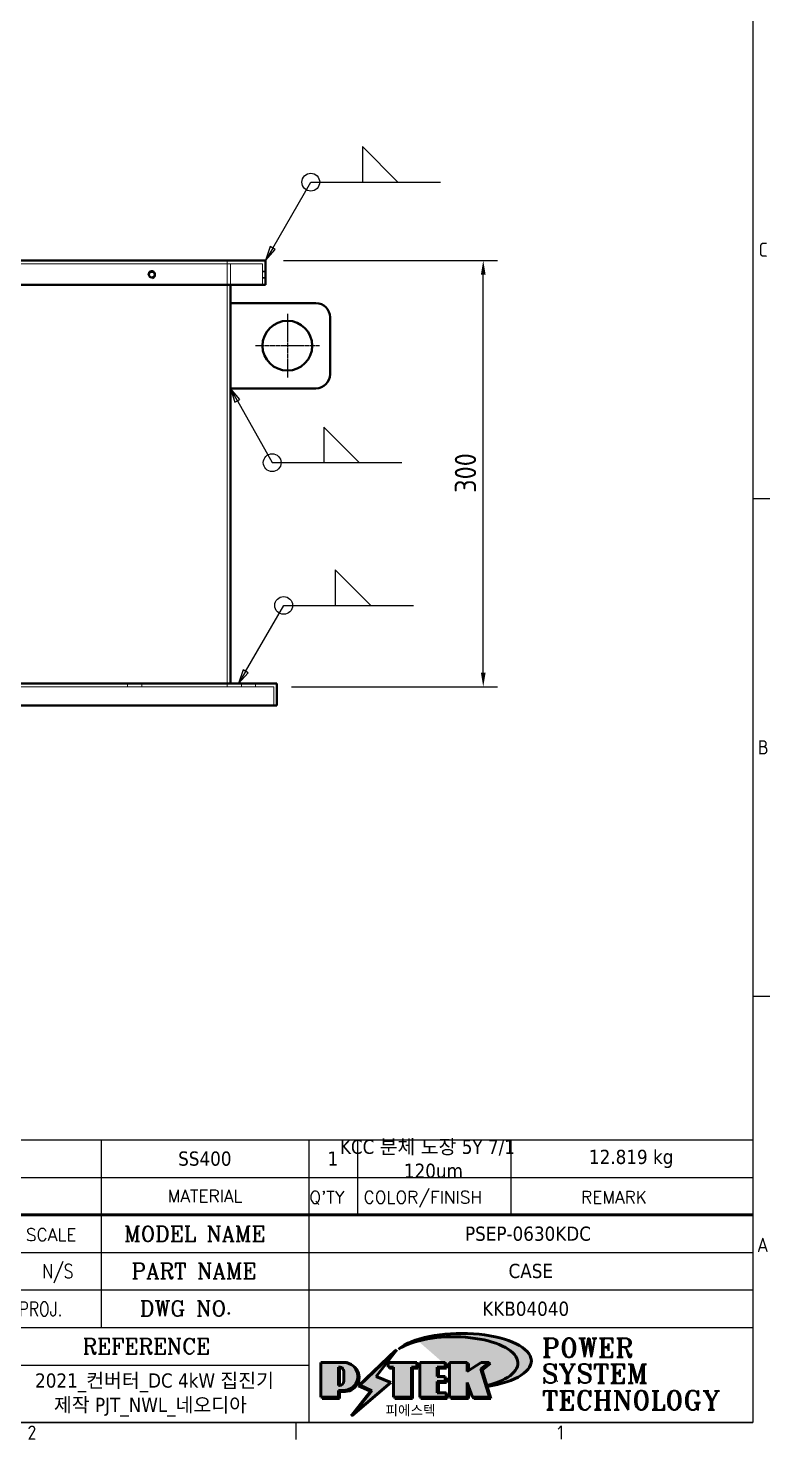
# Model space of a CAD drawing. Header units: millimetres. Extents: x 0 to 2970, y 0 to 2100.
# Drawn here: x 2411 to 2932, y 38 to 1031 of the extents above; entities that cross this region are included whole.
import ezdxf
from ezdxf.enums import TextEntityAlignment as Align

# ---------------------------------------------------------------- set-up
doc = ezdxf.new("R2010")
doc.units = ezdxf.units.MM
doc.header["$LTSCALE"] = 5
doc.linetypes.add('CHAIN', pattern=[0.7087, 0.4724, -0.0591, 0.1181, -0.0591])
doc.linetypes.add('DASHED', pattern=[0.2067, 0.1654, -0.0413])
doc.layers.get('0').update_dxf_attribs({"color": 3, "lineweight": 25, "true_color": 0x00ff00})
for name, color, linetype, lineweight, true_color in [('가려진 것(ISO)', 2, 'DASHED', 18, 0xffff00), ('가시적인 것(ISO)', 3, 'Continuous', 40, 0x00ff00), ('가시적인 좁은 것(ISO)', 3, 'Continuous', 35, 0x00ff00), ('기호(ISO)', 5, 'Continuous', 25, 0x0000ff), ('제목(ISO)', 5, 'Continuous', 50, 0x0000ff), ('중심 표식(ISO)', 1, 'Continuous', 25, 0xff0000), ('치수(ISO)', 2, 'Continuous', 25, 0xffff00)]:
    doc.layers.add(name, color=color, linetype=linetype, lineweight=lineweight, true_color=true_color)
doc.layers.add('경계(ISO)', color=7, linetype='Continuous', lineweight=25)
doc.layers.add('해치(ISO)', color=7, linetype='Continuous', lineweight=18)
doc.styles.add('HAN_370', font='', dxfattribs={"width": 2})
doc.styles.add('RC_284', font='ROMANC.shx')
doc.styles.add('RC_292', font='ROMANC.shx')
doc.styles.add('ROMANT_294', font='romant.shx')
doc.styles.add('문자 텍스트_PSTEK_POSCO', font='isocp.shx')
doc.styles.add('치수 텍스트_PSTEK_POSCO', font='isocp.shx')
doc.styles.add('텍스트 스타일198', font='tahoma.ttf')
doc.styles.add('텍스트 스타일333', font='ROMANC.shx', dxfattribs={"width": 0.800000011920929})
doc.styles.get('HAN_370').set_extended_font_data('GulimChe')
doc.dimstyles.new('치수_PSTEK_POSCO', dxfattribs={"dimscale": 5, "dimtxt": 3, "dimasz": 2, "dimexe": 2, "dimexo": 2.5, "dimgap": 1, "dimtad": 1, "dimrnd": 1e-08, "dimdsep": 46, "dimtxsty": '치수 텍스트_PSTEK_POSCO', "dimcen": 0.09, "dimdle": 10, "dimclrd": 7, "dimclre": 7, "dimclrt": 2, "dimadec": 1, "dimazin": 2, "dimtfac": 1, "dimtmove": 0, "dimatfit": 3, "dimfxl": 1, "dimtolj": 1, "dimlwd": -1, "dimlwe": -1, "dimarcsym": 0})

# ---------------------------------------------------------------- blocks, each defined once
blk = doc.blocks.new('경계 Default Border')
at = {"layer": '경계(ISO)'}
for p, q in [((584.0000152587891, 140), (586.3999938964844, 140)), ((584.0000152587891, 70), (586.3999938964844, 70)), ((519.7499847412109, 10), (519.7499847412109, 7.599999904632568))]:
    blk.add_line(p, q, dxfattribs=at)
at = {"layer": '경계(ISO)', "flags": 128}
blk.add_lwpolyline([(10, 10), (10, 410), (584.0000152587891, 410), (584.0000152587891, 10), (10, 10)], dxfattribs=at)
at = {"layer": '경계(ISO)', "color": 2, "true_color": 0xffff00, "char_height": 2.000000029802322, "attachment_point": 7, "style": '문자 텍스트_PSTEK_POSCO'}
for s, insert in [('C', (584.8296930082771, 173.9809296629392)), ('B', (584.718846771929, 103.9809296629392)), ('A', (584.6096005397006, 33.99523240455892)), ('2', (482.043492964537, 7.580929648038)), ('1', (556.5323774223158, 7.599999970197677))]:
    blk.add_mtext(s, dxfattribs=dict(at, insert=insert))
blk = doc.blocks.new('제목 블록 PSTEK')
at = {"true_color": 0x848484}
for points in [[(317.2195697678507, 17.0593801673321), (322.0326348870767, 21.62682475217465), (322.2781991042243, 21.94392121864296), (317.0471853425802, 16.97985676345368), (318.7512090904202, 16.1899260703855), (316.0018030350395, 12.71868385740789), (316.3356552234328, 13.00206718743325), (318.9235935156908, 16.2694494742633)], [(324.6615819988275, 19.45905590879572), (325.4196460989604, 19.45905590879572), (325.4196460989604, 20.11051724484596), (325.2419748254881, 20.11051724484596), (325.2419748254881, 19.60711530335299), (324.4839107253602, 19.60711530335299), (324.4839107253602, 15.3430047401139), (322.1623394187076, 15.3430047401139), (322.1623394187076, 15.19494534555726), (324.6615819988275, 15.19494534555726)], [(328.2914414389548, 19.45905590879572), (329.4054050004294, 19.45905590879572), (329.4054050004294, 20.11051724484596), (329.2277337269622, 20.11051724484596), (329.2277337269622, 19.60711530335299), (328.1137701654877, 19.60711530335299), (328.1137701654877, 18.25543873810179), (328.2914414389548, 18.25543873810179)], [(332.5088862584528, 20.1105172448466), (332.3312149849806, 20.1105172448466), (332.3312149849806, 18.99741471888368), (332.5088862584528, 19.11081371413894)], [(335.6156307331414, 20.11051724484596), (335.2535118015555, 20.11051724484596), (334.2514536401189, 19.30614745124769), (335.4855464857051, 15.3430047401139), (333.1954852176545, 15.3430047401139), (333.2478643833523, 15.19494534555726), (335.6632177591723, 15.19494534555726), (334.4291249135862, 19.15808805669106)], [(321.9846681452406, 19.60711530335299), (321.4042753185749, 19.60711530335299), (321.4042753185749, 19.45905590879572), (321.9846681452406, 19.45905590879572)], [(328.2914414389548, 17.41554667867274), (329.4054050004294, 17.41554667867274), (329.4054050004294, 18.10737934354514), (329.2277337269622, 18.10737934354514), (329.2277337269622, 17.56360607323003), (328.1137701654877, 17.56360607323003), (328.1137701654877, 15.9944660761648), (328.2914414389548, 15.9944660761648)], [(332.5088862584528, 16.92964231796647), (332.3312149849806, 17.43186301645164), (332.3312149849806, 15.3430047401139), (330.0369607660135, 15.3430047401139), (330.0369607660135, 15.19494534555726), (332.5088862584528, 15.19494534555726)], [(329.5356972676428, 15.8464066816075), (329.3580259941756, 15.8464066816075), (329.3580259941756, 15.3430047401139), (325.8342124037171, 15.3430047401139), (325.8342124037171, 15.19494534555726), (329.5356972676428, 15.19494534555726)]]:
    blk.add_hatch(color=252, dxfattribs=at).paths.add_polyline_path(points)
at = {"true_color": 0x0000ff}
blk.add_hatch(color=5, dxfattribs=at).paths.add_polyline_path([(321.6183518841322, 17.4193704504104), (319.5281351041078, 18.24969419629727), (322.4505835294948, 22.02344462252142), (317.2195697678507, 17.0593801673321), (318.9235935156908, 16.2694494742633), (316.1741874603099, 12.79820726128571)])
at = {"true_color": 0xff0000}
h = blk.add_hatch(color=1, dxfattribs=at)
edge = h.paths.add_edge_path(flags=0)
edge.add_line((314.2242174273352, 19.60711530335299), (314.2242174273352, 17.00126995915134))
edge.add_line((314.2242174273352, 17.00126995915134), (314.3485873187598, 17.00126995915134))
edge.add_arc((314.3485873187598, 17.6527312952023), 0.6514613360509371, 270, 360)
edge.add_line((315.0000486548106, 17.6527312952023), (315.0000486548106, 18.95565396730211))
edge.add_arc((314.3485873187598, 18.95565396730212), 0.6514613360508712, 0, 90)
edge.add_line((314.3485873187598, 19.60711530335299), (314.2242174273352, 19.60711530335299))
edge = h.paths.add_edge_path()
edge.add_arc((314.9847713324306, 18.28938669179658), 1.969189947606664, 269.9999999999959, 450)
edge.add_line((314.9847713324306, 20.25857663940318), (311.7664314776902, 20.25857663940324))
edge.add_line((311.7664314776902, 20.25857663940324), (311.7664314776902, 15.3430047401139))
edge.add_line((311.7664314776902, 15.3430047401139), (314.2242174273352, 15.3430047401139))
edge.add_line((314.2242174273352, 15.3430047401139), (314.2242174273352, 16.32019674418991))
edge.add_line((314.2242174273352, 16.32019674418991), (314.9847713324307, 16.32019674418991))
for points in [[(324.4839107253602, 19.60711530335299), (325.2419748254881, 19.60711530335299), (325.2419748254881, 20.25857663940324), (321.2266040451076, 20.25857663940324), (321.2266040451076, 19.60711530335299), (321.9846681452406, 19.60711530335299), (321.9846681452406, 15.3430047401139), (324.4839107253602, 15.3430047401139)], [(329.2277337269622, 20.25857663940324), (325.65654113025, 20.25857663940324), (325.65654113025, 15.3430047401139), (329.3580259941756, 15.3430047401139), (329.3580259941756, 15.9944660761648), (328.1137701654877, 15.9944660761648), (328.1137701654877, 17.56360607323003), (329.2277337269622, 17.56360607323003), (329.2277337269622, 18.25543873810179), (328.1137701654877, 18.25543873810179), (328.1137701654877, 19.60711530335299), (329.2277337269622, 19.60711530335299)], [(332.3312149849806, 20.25857663940324), (329.8592894925411, 20.25857663940324), (329.8592894925411, 15.3430047401139), (332.3312149849806, 15.3430047401139), (332.3312149849806, 17.4318630164523), (333.0701931098801, 15.3430047401139), (335.4855464857051, 15.3430047401139), (334.2514536401189, 19.30614745124769), (335.4379594596742, 20.25857663940324), (334.3071782107978, 20.25857663940324), (332.3312149849806, 18.99741471888304)]]:
    blk.add_hatch(color=1, dxfattribs=at).paths.add_polyline_path(points)
at = {"true_color": 0x848484}
h = blk.add_hatch(color=252, dxfattribs=at)
edge = h.paths.add_edge_path()
edge.add_arc((314.9847713324309, 18.28938669179657), 1.969189947606666, 270, 406.8278729790604)
edge.add_arc((315.1624426058984, 18.1413272972396), 1.969189947606962, -90, 53.560984836317004, ccw=False)
edge.add_line((315.1624426058984, 16.17213734963263), (314.4018887008024, 16.17213734963263))
edge.add_line((314.4018887008024, 16.17213734963263), (314.4018887008024, 15.19494534555726))
edge.add_line((314.4018887008024, 15.19494534555726), (311.9441027511573, 15.19494534555726))
edge.add_line((311.9441027511573, 15.19494534555726), (311.9441027511573, 15.3430047401139))
edge.add_line((311.9441027511573, 15.3430047401139), (314.2242174273352, 15.3430047401139))
edge.add_line((314.2242174273352, 15.3430047401139), (314.2242174273352, 16.32019674418991))
edge.add_line((314.2242174273352, 16.32019674418991), (314.9847713324309, 16.32019674418991))
h = blk.add_hatch(color=252, dxfattribs=at)
edge = h.paths.add_edge_path()
edge.add_line((314.4018887008024, 19.45905590879572), (314.5262585922315, 19.45905590879572))
edge.add_arc((314.5262585922314, 18.80759457274939), 0.6514613360463194, 60.4189348879147, 90.00000000000318, ccw=False)
edge.add_arc((314.3485873187602, 18.95565396730057), 0.6514613360524251, 39.96992292766206, 90.00000000009999)
edge.add_line((314.3485873187591, 19.60711530335307), (314.2242174273352, 19.60711530335298))
edge.add_line((314.2242174273352, 19.60711530335299), (314.2242174273352, 17.00126995915134))
edge.add_line((314.2242174273352, 17.00126995915134), (314.3485873187591, 17.00126995915134))
edge.add_arc((314.3485873187568, 17.652731295233), 0.6514613360816299, 270.0000000002, 274.6930825552478)
edge.add_line((314.4018887008024, 17.0034541317032), (314.4018887008024, 19.45905590879572))
at = {"layer": '해치(ISO)', "true_color": 0x27d1fc}
h = blk.add_hatch(color=140, dxfattribs=at)
edge = h.paths.add_edge_path()
edge.add_ellipse((330.3660919371412, 20.15576403068321), major_axis=(9.100907360794343, 0), ratio=0.4069904968023172, start_angle=301.3098473703837, end_angle=507.7436900681698)
edge.add_ellipse((331.5340919371412, 20.4634168429492), major_axis=(-9.82350664112931, 0), ratio=0.3942600559756514, start_angle=111.51207141178469, end_angle=334.47025347086895, ccw=False)
edge.add_line((335.1363447531188, 16.8601935978785), (335.0955236905705, 16.99119398620872))
at = {"color": 180, "true_color": 0x3f00ff}
for p, q in [((182.4757929790549, 51.56524660363496), (372.4757929537551, 51.56524660363496)), ((280.8758854511282, 51.56524660363496), (280.8758854511282, 41.00524660363494)), ((310.0881549537552, 51.56524660363496), (310.0881549537553, 41.00524660363494)), ((316.9044520275131, 51.56524660363496), (316.9044520275127, 41.00524660363494)), ((338.4566026226726, 51.56524660363496), (338.4566026226727, 41.00524660363494)), ((372.4757929537551, 51.56524660363496), (372.4757929537551, 11.79100474011389)), ((182.475792979055, 46.2852466036349), (372.4757929537551, 46.28524660363492)), ((280.8758854511282, 41.00524660363494), (280.8758854511282, 25.16524660363502)), ((310.088154953755, 41.00524660363494), (310.088154953755, 11.79100474011392)), ((206.451475290024, 35.72524660363497), (372.4757929537551, 35.72524660363497)), ((255.917593136736, 30.44524660363498), (372.4757929537552, 30.44524660363501)), ((255.9175931367359, 25.16524660363502), (372.4757929537552, 25.165246603635)), ((255.9175931367359, 19.88524660363481), (310.0881549537553, 19.88524660363481)), ((182.475792979055, 11.79100474011392), (372.4757929537551, 11.79100474011389))]:
    blk.add_line(p, q, dxfattribs=at)
at = {"color": 7, "lineweight": 50}
blk.add_line((206.451475290024, 41.00524660363494), (372.4757929537551, 41.00524660363496), dxfattribs=at)
at = {"color": 7}
for p, q in [((322.2781991042243, 21.94392121864296), (317.0471853425802, 16.97985676345368)), ((322.4505835294948, 22.02344462252142), (317.2195697678507, 17.0593801673321)), ((319.5281351041078, 18.24969419629727), (322.4505835294948, 22.02344462252142)), ((322.0326348870767, 21.62682475217465), (322.2781991042243, 21.94392121864296)), ((311.7664314776902, 20.25900474011391), (311.7664314776902, 15.34300474011391)), ((314.9847713324309, 20.25857663940324), (311.7664314776902, 20.25857663940324)), ((314.9847713324309, 20.25857663940324), (311.7664314776902, 20.25857663940324)), ((311.7664314776902, 20.25857663940324), (311.7664314776902, 15.3430047401139)), ((317.2195697678507, 17.0593801673321), (322.0326348870767, 21.62682475217465)), ((325.2419748254881, 20.25857663940324), (321.2266040451076, 20.25857663940324)), ((321.2266040451076, 20.25857663940324), (321.2266040451076, 19.60711530335299)), ((325.2419748254881, 20.25857663940324), (321.2266040451076, 20.25857663940324)), ((321.2266040451076, 20.25857663940324), (321.2266040451076, 19.60711530335299)), ((325.2419748254881, 19.60711530335299), (325.2419748254881, 20.25857663940324)), ((325.2419748254881, 19.60711530335299), (325.2419748254881, 20.25857663940324)), ((325.4196460989604, 20.11051724484596), (325.2419748254881, 20.11051724484596)), ((325.2419748254881, 20.11051724484596), (325.2419748254881, 19.60711530335299)), ((325.4196460989604, 19.45905590879572), (325.4196460989604, 20.11051724484596)), ((329.2277337269622, 20.25857663940324), (325.65654113025, 20.25857663940324)), ((325.65654113025, 20.25857663940324), (325.65654113025, 15.3430047401139)), ((325.65654113025, 20.25857663940324), (325.65654113025, 15.3430047401139)), ((329.2277337269622, 20.25857663940324), (325.65654113025, 20.25857663940324)), ((329.2277337269622, 19.60711530335299), (329.2277337269622, 20.25857663940324)), ((329.2277337269622, 19.60711530335299), (329.2277337269622, 20.25857663940324)), ((329.4054050004294, 20.11051724484596), (329.2277337269622, 20.11051724484596)), ((329.2277337269622, 20.11051724484596), (329.2277337269622, 19.60711530335299)), ((329.4054050004294, 19.45905590879572), (329.4054050004294, 20.11051724484596)), ((332.3312149849806, 20.25857663940324), (329.8592894925411, 20.25857663940324)), ((329.8592894925411, 20.25857663940324), (329.8592894925411, 15.3430047401139)), ((329.8592894925411, 20.25857663940324), (329.8592894925411, 15.3430047401139)), ((332.3312149849806, 20.25857663940324), (329.8592894925411, 20.25857663940324)), ((334.3071782107978, 20.25857663940324), (332.3312149849806, 18.99741471888304)), ((332.3312149849806, 18.99741471888304), (332.3312149849806, 20.25857663940324)), ((334.3071782107978, 20.25857663940324), (332.3312149849806, 18.99741471888304)), ((332.3312149849806, 18.99741471888304), (332.3312149849806, 20.25857663940324)), ((332.5088862584528, 20.1105172448466), (332.3312149849806, 20.1105172448466)), ((332.3312149849806, 20.1105172448466), (332.3312149849806, 18.99741471888368)), ((332.5088862584528, 19.11081371413894), (332.5088862584528, 20.1105172448466)), ((334.2514536401189, 19.30614745124769), (335.4379594596742, 20.25857663940324)), ((334.2514536401189, 19.30614745124769), (335.4379594596742, 20.25857663940324)), ((335.2535118015555, 20.11051724484596), (334.2514536401189, 19.30614745124769)), ((335.4379594596742, 20.25857663940324), (334.3071782107978, 20.25857663940324)), ((335.4379594596742, 20.25857663940324), (334.3071782107978, 20.25857663940324)), ((334.4291249135862, 19.15808805669104), (335.6156307331414, 20.11051724484596)), ((335.6156307331414, 20.11051724484596), (335.2535118015555, 20.11051724484596)), ((314.2242174273352, 17.00126995915134), (314.2242174273352, 19.60711530335299)), ((314.2242174273352, 19.60711530335299), (314.3485873187591, 19.60711530335299)), ((314.3485873187591, 19.60711530335299), (314.2242174273352, 19.60711530335299)), ((314.2242174273352, 19.60711530335299), (314.2242174273352, 17.00126995915134)), ((314.2242174273352, 17.00126995915134), (314.2242174273352, 19.60711530335299)), ((314.2242174273352, 19.60711530335299), (314.3485873187591, 19.60711530335299)), ((314.4018887008024, 19.45905590879572), (314.5262585922314, 19.45905590879572)), ((314.4018887008024, 17.0034541317032), (314.4018887008024, 19.45905590879572)), ((315.0000486548106, 18.95565396730275), (315.0000486548106, 17.65273129520161)), ((315.0000486548106, 18.95565396730275), (315.0000486548106, 17.65273129520161)), ((321.6183518841322, 17.4193704504104), (319.5281351041078, 18.24969419629727)), ((321.2266040451076, 19.60711530335299), (321.9846681452406, 19.60711530335299)), ((321.2266040451076, 19.60711530335299), (321.9846681452406, 19.60711530335299)), ((321.4042753185749, 19.60711530335299), (321.4042753185749, 19.45905590879572)), ((321.9846681452406, 19.60711530335299), (321.4042753185749, 19.60711530335299)), ((321.4042753185749, 19.45905590879572), (321.9846681452406, 19.45905590879572)), ((321.9846681452406, 19.60711530335299), (321.9846681452406, 15.3430047401139)), ((321.9846681452406, 19.45905590879572), (321.9846681452406, 19.60711530335299)), ((321.9846681452406, 19.60711530335299), (321.9846681452406, 15.3430047401139)), ((324.4839107253602, 19.60711530335299), (325.2419748254881, 19.60711530335299)), ((324.4839107253602, 15.3430047401139), (324.4839107253602, 19.60711530335299)), ((325.2419748254881, 19.60711530335299), (324.4839107253602, 19.60711530335299)), ((324.4839107253602, 19.60711530335299), (324.4839107253602, 15.3430047401139)), ((324.4839107253602, 19.60711530335299), (325.2419748254881, 19.60711530335299)), ((324.4839107253602, 15.3430047401139), (324.4839107253602, 19.60711530335299)), ((324.6615819988275, 19.45905590879572), (325.4196460989604, 19.45905590879572)), ((324.6615819988275, 15.19494534555726), (324.6615819988275, 19.45905590879572)), ((328.1137701654877, 18.25543873810179), (328.1137701654877, 19.60711530335299)), ((328.1137701654877, 19.60711530335299), (329.2277337269622, 19.60711530335299)), ((329.2277337269622, 19.60711530335299), (328.1137701654877, 19.60711530335299)), ((328.1137701654877, 19.60711530335299), (328.1137701654877, 18.25543873810179)), ((328.1137701654877, 18.25543873810179), (328.1137701654877, 19.60711530335299)), ((328.1137701654877, 19.60711530335299), (329.2277337269622, 19.60711530335299)), ((329.2277337269622, 18.25543873810179), (328.1137701654877, 18.25543873810179)), ((328.1137701654877, 18.25543873810179), (328.2914414389548, 18.25543873810179)), ((329.2277337269622, 18.25543873810179), (328.1137701654877, 18.25543873810179)), ((328.2914414389548, 18.25543873810179), (328.2914414389548, 19.45905590879572)), ((328.2914414389548, 19.45905590879572), (329.4054050004294, 19.45905590879572)), ((329.2277337269622, 17.56360607323003), (329.2277337269622, 18.25543873810179)), ((329.2277337269622, 17.56360607323003), (329.2277337269622, 18.25543873810179)), ((329.4054050004294, 18.10737934354514), (329.2277337269622, 18.10737934354514)), ((329.2277337269622, 18.10737934354514), (329.2277337269622, 17.56360607323003)), ((329.4054050004294, 17.41554667867274), (329.4054050004294, 18.10737934354514)), ((332.3312149849806, 18.99741471888368), (332.5088862584528, 19.11081371413894)), ((335.4855464857051, 15.3430047401139), (334.2514536401189, 19.30614745124769)), ((334.2514536401189, 19.30614745124769), (335.4855464857051, 15.3430047401139)), ((335.4855464857051, 15.3430047401139), (334.2514536401189, 19.30614745124769)), ((335.6632177591723, 15.19494534555726), (334.4291249135862, 19.15808805669104)), ((314.3485873187591, 17.00126995915134), (314.2242174273352, 17.00126995915134)), ((314.2242174273352, 17.00126995915134), (314.3485873187591, 17.00126995915134)), ((314.3485873187591, 17.00126995915134), (314.2242174273352, 17.00126995915134)), ((314.2242174273352, 16.32019674418991), (314.9847713324309, 16.32019674418991)), ((314.2242174273352, 15.3430047401139), (314.2242174273352, 16.32019674418991)), ((314.9847713324309, 16.32019674418991), (314.2242174273352, 16.32019674418991)), ((314.2242174273352, 16.32019674418991), (314.2242174273352, 15.3430047401139)), ((314.2242174273352, 16.32019674418991), (314.9847713324309, 16.32019674418991)), ((314.2242174273352, 15.3430047401139), (314.2242174273352, 16.32019674418991)), ((314.4018887008024, 16.17213734963263), (315.162442605898, 16.17213734963263)), ((314.4018887008024, 15.19494534555726), (314.4018887008024, 16.17213734963263)), ((318.7512090904202, 16.1899260703855), (316.0018030350395, 12.71868385740789)), ((316.1741874603099, 12.79820726128571), (321.6183518841322, 17.4193704504104)), ((318.9235935156908, 16.2694494742633), (316.1741874603099, 12.79820726128571)), ((316.3356552234328, 13.00206718743325), (318.9235935156908, 16.2694494742633)), ((317.0471853425802, 16.97985676345368), (318.7512090904202, 16.1899260703855)), ((318.9235935156908, 16.2694494742633), (317.2195697678507, 17.0593801673321)), ((317.2195697678507, 17.0593801673321), (318.9235935156908, 16.2694494742633)), ((328.1137701654877, 17.56360607323003), (329.2277337269622, 17.56360607323003)), ((328.1137701654877, 15.9944660761648), (328.1137701654877, 17.56360607323003)), ((329.2277337269622, 17.56360607323003), (328.1137701654877, 17.56360607323003)), ((328.1137701654877, 17.56360607323003), (328.1137701654877, 15.9944660761648)), ((328.1137701654877, 17.56360607323003), (329.2277337269622, 17.56360607323003)), ((328.1137701654877, 15.9944660761648), (328.1137701654877, 17.56360607323003)), ((329.3580259941756, 15.9944660761648), (328.1137701654877, 15.9944660761648)), ((328.1137701654877, 15.9944660761648), (328.2914414389548, 15.9944660761648)), ((329.3580259941756, 15.9944660761648), (328.1137701654877, 15.9944660761648)), ((328.2914414389548, 15.9944660761648), (328.2914414389548, 17.41554667867274)), ((328.2914414389548, 17.41554667867274), (329.4054050004294, 17.41554667867274)), ((329.3580259941756, 15.3430047401139), (329.3580259941756, 15.9944660761648)), ((329.3580259941756, 15.3430047401139), (329.3580259941756, 15.9944660761648)), ((332.3312149849806, 17.4318630164523), (333.0701931098801, 15.3430047401139)), ((332.3312149849806, 15.3430047401139), (332.3312149849806, 17.4318630164523)), ((332.5088862584528, 16.92964231796647), (332.3312149849806, 17.43186301645164)), ((332.3312149849806, 17.43186301645164), (332.3312149849806, 15.3430047401139)), ((332.3312149849806, 17.4318630164523), (333.0701931098801, 15.3430047401139)), ((332.3312149849806, 15.3430047401139), (332.3312149849806, 17.4318630164523)), ((332.5088862584528, 15.19494534555726), (332.5088862584528, 16.92964231796647)), ((345.0447381189468, 17.50375595811051), (344.9867755289346, 17.689895936919)), ((311.7664314776902, 15.3430047401139), (314.2242174273352, 15.3430047401139)), ((311.7664314776902, 15.3430047401139), (314.2242174273352, 15.3430047401139)), ((314.2242174273352, 15.3430047401139), (311.9441027511573, 15.3430047401139)), ((311.9441027511573, 15.3430047401139), (311.9441027511573, 15.19494534555726)), ((311.9441027511573, 15.19494534555726), (314.4018887008024, 15.19494534555726)), ((321.9846681452406, 15.3430047401139), (324.4839107253602, 15.3430047401139)), ((321.9846681452406, 15.3430047401139), (324.4839107253602, 15.3430047401139)), ((324.4839107253602, 15.3430047401139), (322.1623394187076, 15.3430047401139)), ((322.1623394187076, 15.3430047401139), (322.1623394187076, 15.19494534555726)), ((322.1623394187076, 15.19494534555726), (324.6615819988275, 15.19494534555726)), ((325.65654113025, 15.3430047401139), (329.3580259941756, 15.3430047401139)), ((325.65654113025, 15.3430047401139), (329.3580259941756, 15.3430047401139)), ((329.3580259941756, 15.3430047401139), (325.8342124037171, 15.3430047401139)), ((325.8342124037171, 15.3430047401139), (325.8342124037171, 15.19494534555726)), ((325.8342124037171, 15.19494534555726), (329.5356972676428, 15.19494534555726)), ((329.5356972676428, 15.8464066816075), (329.3580259941756, 15.8464066816075)), ((329.3580259941756, 15.8464066816075), (329.3580259941756, 15.3430047401139)), ((329.5356972676428, 15.19494534555726), (329.5356972676428, 15.8464066816075)), ((329.8592894925411, 15.3430047401139), (332.3312149849806, 15.3430047401139)), ((329.8592894925411, 15.3430047401139), (332.3312149849806, 15.3430047401139)), ((332.3312149849806, 15.3430047401139), (330.0369607660135, 15.3430047401139)), ((330.0369607660135, 15.3430047401139), (330.0369607660135, 15.19494534555726)), ((330.0369607660135, 15.19494534555726), (332.5088862584528, 15.19494534555726)), ((333.0701931098801, 15.3430047401139), (335.4855464857051, 15.3430047401139)), ((333.0701931098801, 15.3430047401139), (335.4855464857051, 15.3430047401139)), ((335.4855464857051, 15.3430047401139), (333.1954852176545, 15.3430047401139)), ((333.1954852176545, 15.3430047401139), (333.2478643833523, 15.19494534555726)), ((333.2478643833523, 15.19494534555726), (335.6632177591723, 15.19494534555726)), ((316.0018030350395, 12.71868385740789), (316.3356552234328, 13.00206718743325))]:
    blk.add_line(p, q, dxfattribs=at)
at = {"color": 5, "true_color": 0x0000ff}
for p, q in [((322.4505835294948, 22.02344462252142), (317.2195697678507, 17.0593801673321)), ((319.5281351041078, 18.24969419629727), (322.4505835294948, 22.02344462252142)), ((321.6183518841322, 17.4193704504104), (319.5281351041078, 18.24969419629727)), ((316.1741874603099, 12.79820726128571), (321.6183518841322, 17.4193704504104)), ((318.9235935156908, 16.2694494742633), (316.1741874603099, 12.79820726128571)), ((317.2195697678507, 17.0593801673321), (318.9235935156908, 16.2694494742633))]:
    blk.add_line(p, q, dxfattribs=at)
at = {"color": 1, "true_color": 0xff0000}
for p, q in [((314.9847713324309, 20.25857663940324), (311.7664314776902, 20.25857663940324)), ((311.7664314776902, 20.25857663940324), (311.7664314776902, 15.3430047401139)), ((325.2419748254881, 20.25857663940324), (321.2266040451076, 20.25857663940324)), ((321.2266040451076, 20.25857663940324), (321.2266040451076, 19.60711530335299)), ((325.2419748254881, 19.60711530335299), (325.2419748254881, 20.25857663940324)), ((329.2277337269622, 20.25857663940324), (325.65654113025, 20.25857663940324)), ((325.65654113025, 20.25857663940324), (325.65654113025, 15.3430047401139)), ((329.2277337269622, 19.60711530335299), (329.2277337269622, 20.25857663940324)), ((332.3312149849806, 20.25857663940324), (329.8592894925411, 20.25857663940324)), ((329.8592894925411, 20.25857663940324), (329.8592894925411, 15.3430047401139)), ((334.3071782107978, 20.25857663940324), (332.3312149849806, 18.99741471888304)), ((332.3312149849806, 18.99741471888304), (332.3312149849806, 20.25857663940324)), ((334.2514536401189, 19.30614745124769), (335.4379594596742, 20.25857663940324)), ((335.4379594596742, 20.25857663940324), (334.3071782107978, 20.25857663940324)), ((314.2242174273352, 17.00126995915134), (314.2242174273352, 19.60711530335299)), ((314.2242174273352, 19.60711530335299), (314.3485873187591, 19.60711530335299)), ((315.0000486548106, 18.95565396730275), (315.0000486548106, 17.65273129520161)), ((321.2266040451076, 19.60711530335299), (321.9846681452406, 19.60711530335299)), ((321.9846681452406, 19.60711530335299), (321.9846681452406, 15.3430047401139)), ((324.4839107253602, 19.60711530335299), (325.2419748254881, 19.60711530335299)), ((324.4839107253602, 15.3430047401139), (324.4839107253602, 19.60711530335299)), ((328.1137701654877, 18.25543873810179), (328.1137701654877, 19.60711530335299)), ((328.1137701654877, 19.60711530335299), (329.2277337269622, 19.60711530335299)), ((329.2277337269622, 18.25543873810179), (328.1137701654877, 18.25543873810179)), ((329.2277337269622, 17.56360607323003), (329.2277337269622, 18.25543873810179)), ((335.4855464857051, 15.3430047401139), (334.2514536401189, 19.30614745124769)), ((314.3485873187591, 17.00126995915134), (314.2242174273352, 17.00126995915134)), ((314.2242174273352, 16.32019674418991), (314.9847713324309, 16.32019674418991)), ((314.2242174273352, 15.3430047401139), (314.2242174273352, 16.32019674418991)), ((328.1137701654877, 17.56360607323003), (329.2277337269622, 17.56360607323003)), ((328.1137701654877, 15.9944660761648), (328.1137701654877, 17.56360607323003)), ((329.3580259941756, 15.9944660761648), (328.1137701654877, 15.9944660761648)), ((329.3580259941756, 15.3430047401139), (329.3580259941756, 15.9944660761648)), ((332.3312149849806, 17.4318630164523), (333.0701931098801, 15.3430047401139)), ((332.3312149849806, 15.3430047401139), (332.3312149849806, 17.4318630164523)), ((311.7664314776902, 15.3430047401139), (314.2242174273352, 15.3430047401139)), ((321.9846681452406, 15.3430047401139), (324.4839107253602, 15.3430047401139)), ((325.65654113025, 15.3430047401139), (329.3580259941756, 15.3430047401139)), ((329.8592894925411, 15.3430047401139), (332.3312149849806, 15.3430047401139)), ((333.0701931098801, 15.3430047401139), (335.4855464857051, 15.3430047401139))]:
    blk.add_line(p, q, dxfattribs=at)
at = {"color": 7}
for centre, radius, start, end in [((314.9847713324309, 18.28938669179658), 1.969189947606665, 270, 90), ((314.9847713324309, 18.28938669179658), 1.969189947606665, 270, 90), ((314.3485873187598, 18.95565396730211), 0.6514613360508712, 0, 90), ((314.3485873187602, 18.95565396730057), 0.6514613360524251, 39.96992292766117, 90), ((314.3485873187598, 18.95565396730212), 0.6514613360508712, 0, 90), ((314.5262585922314, 18.80759457274939), 0.6514613360463193, 60.41893488791137, 90), ((314.9847713324307, 18.2893866917965), 1.969189947606594, 270, 46.82787297909833), ((315.1624426058984, 18.1413272972396), 1.969189947606961, 270, 53.56098483636067), ((314.3485873187597, 17.65273129520228), 0.6514613360509381, 270, 0), ((314.3485873187598, 17.6527312952023), 0.6514613360509381, 270, 0), ((314.3485873187568, 17.652731295233), 0.6514613360816299, 270, 274.6930825552478)]:
    blk.add_arc(centre, radius, start, end, dxfattribs=at)
at = {"color": 1, "true_color": 0xff0000}
for centre, radius, start, end in [((314.9847713324309, 18.28938669179657), 1.969189947606665, 270, 90), ((314.3485873187598, 18.95565396730211), 0.6514613360508712, 0, 90), ((314.3485873187598, 17.6527312952023), 0.6514613360509381, 270, 0)]:
    blk.add_arc(centre, radius, start, end, dxfattribs=at)
at = {"layer": '제목(ISO)'}
for p, q in [((322.2781991042243, 21.94392121864296), (317.0471853425802, 16.97985676345368)), ((322.4505835294948, 22.02344462252142), (317.2195697678507, 17.0593801673321)), ((319.5281351041078, 18.24969419629727), (322.4505835294948, 22.02344462252142)), ((322.0326348870767, 21.62682475217465), (322.2781991042243, 21.94392121864296)), ((314.9847713324306, 20.25857663940324), (311.7664314776902, 20.25857663940324)), ((311.7664314776902, 20.25857663940324), (311.7664314776902, 15.3430047401139)), ((317.2195697678507, 17.0593801673321), (322.0326348870767, 21.62682475217465)), ((325.2419748254881, 20.25857663940324), (321.2266040451076, 20.25857663940324)), ((321.2266040451076, 20.25857663940324), (321.2266040451076, 19.60711530335299)), ((325.2419748254881, 19.60711530335299), (325.2419748254881, 20.25857663940324)), ((325.4196460989604, 20.11051724484596), (325.2419748254881, 20.11051724484596)), ((325.2419748254881, 20.11051724484596), (325.2419748254881, 19.60711530335299)), ((325.4196460989604, 19.45905590879572), (325.4196460989604, 20.11051724484596)), ((329.2277337269622, 20.25857663940324), (325.65654113025, 20.25857663940324)), ((325.65654113025, 20.25857663940324), (325.65654113025, 15.3430047401139)), ((329.2277337269622, 19.60711530335299), (329.2277337269622, 20.25857663940324)), ((329.4054050004294, 20.11051724484596), (329.2277337269622, 20.11051724484596)), ((329.2277337269622, 20.11051724484596), (329.2277337269622, 19.60711530335299)), ((329.4054050004294, 19.45905590879572), (329.4054050004294, 20.11051724484596)), ((332.3312149849806, 20.25857663940324), (329.8592894925411, 20.25857663940324)), ((329.8592894925411, 20.25857663940324), (329.8592894925411, 15.3430047401139)), ((334.3071782107978, 20.25857663940324), (332.3312149849806, 18.99741471888304)), ((332.3312149849806, 18.99741471888304), (332.3312149849806, 20.25857663940324)), ((332.5088862584528, 20.1105172448466), (332.3312149849806, 20.1105172448466)), ((332.3312149849806, 20.1105172448466), (332.3312149849806, 18.99741471888368)), ((332.5088862584528, 19.11081371413894), (332.5088862584528, 20.1105172448466)), ((334.2514536401189, 19.30614745124769), (335.4379594596742, 20.25857663940324)), ((335.2535118015555, 20.11051724484596), (334.2514536401189, 19.30614745124769)), ((335.4379594596742, 20.25857663940324), (334.3071782107978, 20.25857663940324)), ((334.4291249135862, 19.15808805669106), (335.6156307331414, 20.11051724484596)), ((335.6156307331414, 20.11051724484596), (335.2535118015555, 20.11051724484596)), ((314.2242174273352, 17.00126995915134), (314.2242174273352, 19.60711530335299)), ((314.2242174273352, 19.60711530335299), (314.3485873187598, 19.60711530335299)), ((314.3485873187591, 19.60711530335299), (314.2242174273352, 19.60711530335299)), ((314.2242174273352, 19.60711530335299), (314.2242174273352, 17.00126995915134)), ((314.4018887008024, 19.45905590879572), (314.5262585922314, 19.45905590879572)), ((314.4018887008024, 17.0034541317032), (314.4018887008024, 19.45905590879572)), ((315.0000486548106, 18.95565396730211), (315.0000486548106, 17.6527312952023)), ((321.6183518841322, 17.4193704504104), (319.5281351041078, 18.24969419629727)), ((321.2266040451076, 19.60711530335299), (321.9846681452406, 19.60711530335299)), ((321.9846681452406, 19.60711530335299), (321.4042753185749, 19.60711530335299)), ((321.4042753185749, 19.60711530335299), (321.4042753185749, 19.45905590879572)), ((321.4042753185749, 19.45905590879572), (321.9846681452406, 19.45905590879572)), ((321.9846681452406, 19.60711530335299), (321.9846681452406, 15.3430047401139)), ((321.9846681452406, 19.45905590879572), (321.9846681452406, 19.60711530335299)), ((324.4839107253602, 19.60711530335299), (325.2419748254881, 19.60711530335299)), ((324.4839107253602, 15.3430047401139), (324.4839107253602, 19.60711530335299)), ((325.2419748254881, 19.60711530335299), (324.4839107253602, 19.60711530335299)), ((324.4839107253602, 19.60711530335299), (324.4839107253602, 15.3430047401139)), ((324.6615819988275, 19.45905590879572), (325.4196460989604, 19.45905590879572)), ((324.6615819988275, 15.19494534555726), (324.6615819988275, 19.45905590879572)), ((328.1137701654877, 18.25543873810179), (328.1137701654877, 19.60711530335299)), ((328.1137701654877, 19.60711530335299), (329.2277337269622, 19.60711530335299)), ((329.2277337269622, 19.60711530335299), (328.1137701654877, 19.60711530335299)), ((328.1137701654877, 19.60711530335299), (328.1137701654877, 18.25543873810179)), ((329.2277337269622, 18.25543873810179), (328.1137701654877, 18.25543873810179)), ((328.1137701654877, 18.25543873810179), (328.2914414389548, 18.25543873810179)), ((328.2914414389548, 19.45905590879572), (329.4054050004294, 19.45905590879572)), ((328.2914414389548, 18.25543873810179), (328.2914414389548, 19.45905590879572)), ((329.2277337269622, 17.56360607323003), (329.2277337269622, 18.25543873810179)), ((329.4054050004294, 18.10737934354514), (329.2277337269622, 18.10737934354514)), ((329.2277337269622, 18.10737934354514), (329.2277337269622, 17.56360607323003)), ((329.4054050004294, 17.41554667867274), (329.4054050004294, 18.10737934354514)), ((332.3312149849806, 18.99741471888368), (332.5088862584528, 19.11081371413894)), ((335.4855464857051, 15.3430047401139), (334.2514536401189, 19.30614745124769)), ((334.2514536401189, 19.30614745124769), (335.4855464857051, 15.3430047401139)), ((335.6632177591723, 15.19494534555726), (334.4291249135862, 19.15808805669106)), ((314.3485873187598, 17.00126995915134), (314.2242174273352, 17.00126995915134)), ((314.2242174273352, 17.00126995915134), (314.3485873187591, 17.00126995915134)), ((314.2242174273352, 15.3430047401139), (314.2242174273352, 16.32019674418991)), ((314.2242174273352, 16.32019674418991), (314.9847713324307, 16.32019674418991)), ((314.9847713324309, 16.32019674418991), (314.2242174273352, 16.32019674418991)), ((314.2242174273352, 16.32019674418991), (314.2242174273352, 15.3430047401139)), ((314.4018887008024, 15.19494534555726), (314.4018887008024, 16.17213734963263)), ((314.4018887008024, 16.17213734963263), (315.1624426058984, 16.17213734963263)), ((318.7512090904202, 16.1899260703855), (316.0018030350395, 12.71868385740789)), ((316.1741874603099, 12.79820726128571), (321.6183518841322, 17.4193704504104)), ((318.9235935156908, 16.2694494742633), (316.1741874603099, 12.79820726128571)), ((316.3356552234328, 13.00206718743325), (318.9235935156908, 16.2694494742633)), ((317.0471853425802, 16.97985676345368), (318.7512090904202, 16.1899260703855)), ((317.2195697678507, 17.0593801673321), (318.9235935156908, 16.2694494742633)), ((318.9235935156908, 16.2694494742633), (317.2195697678507, 17.0593801673321)), ((328.1137701654877, 15.9944660761648), (328.1137701654877, 17.56360607323003)), ((328.1137701654877, 17.56360607323003), (329.2277337269622, 17.56360607323003)), ((329.2277337269622, 17.56360607323003), (328.1137701654877, 17.56360607323003)), ((328.1137701654877, 17.56360607323003), (328.1137701654877, 15.9944660761648)), ((329.3580259941756, 15.9944660761648), (328.1137701654877, 15.9944660761648)), ((328.1137701654877, 15.9944660761648), (328.2914414389548, 15.9944660761648)), ((328.2914414389548, 17.41554667867274), (329.4054050004294, 17.41554667867274)), ((328.2914414389548, 15.9944660761648), (328.2914414389548, 17.41554667867274)), ((329.3580259941756, 15.3430047401139), (329.3580259941756, 15.9944660761648)), ((332.3312149849806, 15.3430047401139), (332.3312149849806, 17.4318630164523)), ((332.3312149849806, 17.4318630164523), (333.0701931098801, 15.3430047401139)), ((332.5088862584528, 16.92964231796647), (332.3312149849806, 17.43186301645164)), ((332.3312149849806, 17.43186301645164), (332.3312149849806, 15.3430047401139)), ((332.5088862584528, 15.19494534555726), (332.5088862584528, 16.92964231796647)), ((311.7664314776902, 15.3430047401139), (314.2242174273352, 15.3430047401139)), ((314.2242174273352, 15.3430047401139), (311.9441027511573, 15.3430047401139)), ((311.9441027511573, 15.3430047401139), (311.9441027511573, 15.19494534555726)), ((311.9441027511573, 15.19494534555726), (314.4018887008024, 15.19494534555726)), ((321.9846681452406, 15.3430047401139), (324.4839107253602, 15.3430047401139)), ((324.4839107253602, 15.3430047401139), (322.1623394187076, 15.3430047401139)), ((322.1623394187076, 15.3430047401139), (322.1623394187076, 15.19494534555726)), ((322.1623394187076, 15.19494534555726), (324.6615819988275, 15.19494534555726)), ((325.65654113025, 15.3430047401139), (329.3580259941756, 15.3430047401139)), ((329.3580259941756, 15.3430047401139), (325.8342124037171, 15.3430047401139)), ((325.8342124037171, 15.3430047401139), (325.8342124037171, 15.19494534555726)), ((325.8342124037171, 15.19494534555726), (329.5356972676428, 15.19494534555726)), ((329.5356972676428, 15.8464066816075), (329.3580259941756, 15.8464066816075)), ((329.3580259941756, 15.8464066816075), (329.3580259941756, 15.3430047401139)), ((329.5356972676428, 15.19494534555726), (329.5356972676428, 15.8464066816075)), ((329.8592894925411, 15.3430047401139), (332.3312149849806, 15.3430047401139)), ((332.3312149849806, 15.3430047401139), (330.0369607660135, 15.3430047401139)), ((330.0369607660135, 15.3430047401139), (330.0369607660135, 15.19494534555726)), ((330.0369607660135, 15.19494534555726), (332.5088862584528, 15.19494534555726)), ((333.0701931098801, 15.3430047401139), (335.4855464857051, 15.3430047401139)), ((335.4855464857051, 15.3430047401139), (333.1954852176545, 15.3430047401139)), ((333.1954852176545, 15.3430047401139), (333.2478643833523, 15.19494534555726)), ((333.2478643833523, 15.19494534555726), (335.6632177591723, 15.19494534555726)), ((316.0018030350395, 12.71868385740789), (316.3356552234328, 13.00206718743325))]:
    blk.add_line(p, q, dxfattribs=at)
at = {"layer": '제목(ISO)', "color": 4, "true_color": 0x00ffff}
blk.add_line((335.1363447531188, 16.8601935978785), (335.0955236905705, 16.99119398620872), dxfattribs=at)
at = {"layer": '제목(ISO)'}
for centre, radius, start, end in [((314.9847713324306, 18.28938669179658), 1.969189947606664, 46.82787297909431, 90), ((314.3485873187598, 18.95565396730212), 0.6514613360508712, 0, 90), ((314.3485873187602, 18.95565396730057), 0.6514613360524251, 39.96992292766117, 90), ((314.5262585922314, 18.80759457274939), 0.6514613360463193, 60.41893488791137, 90), ((314.9847713324307, 18.2893866917965), 1.969189947606594, 270, 46.82787297909833), ((314.9847713324309, 18.28938669179657), 1.969189947606666, 270, 46.8278729790603), ((315.1624426058984, 18.1413272972396), 1.969189947606962, 270, 53.56098483631701), ((314.3485873187598, 17.6527312952023), 0.6514613360509371, 270, 0), ((314.3485873187568, 17.652731295233), 0.6514613360816299, 270, 274.6930825552478)]:
    blk.add_arc(centre, radius, start, end, dxfattribs=at)
at = {"layer": '제목(ISO)', "color": 4, "true_color": 0x00ffff}
for centre, major_axis, ratio, start_param, end_param in [((331.5340919371412, 20.4634168429492), (9.82350664112931, 0), 0.3942600559756514, 5.087845455444478, 8.97919982663645), ((330.3660919371412, 20.15576403068321), (9.100907360794343, 0), 0.4069904968023172, 5.258848905294775, 8.861799147915196)]:
    blk.add_ellipse(centre, major_axis=major_axis, ratio=ratio, start_param=start_param, end_param=end_param, dxfattribs=at)
at = {"color": 2, "true_color": 0xffff00, "style": 'RC_284'}
blk.add_text('MATERIAL', height=1.742399930953979, dxfattribs=at).set_placement((295.4820202024417, 43.64524660363492), align=Align.MIDDLE_CENTER)
at = {"color": 2, "true_color": 0xffff00}
for s, height, style, p in [("Q'TY", 1.742399930953979, 'RC_284', (310.1440786515383, 42.62317362549192)), ('COLOR/FINISH', 1.742399930953979, 'RC_284', (317.7725341324144, 42.62317362549192)), ('REMARK', 1.742399930953979, 'RC_284', (348.346649953877, 42.62317362549192)), ('SCALE', 1.742399930953979, 'RC_284', (270.2934779252897, 37.34317362549218)), ('MODEL NAME', 2.178000062704086, 'RC_292', (284.096330289083, 37.25462520371384)), ('PART NAME', 2.178000062704086, 'RC_292', (285.1416959765849, 32.03045329421792)), (' DWG NO.', 2.178000062704086, 'RC_292', (284.8124284083233, 26.75045329421772)), ('REFERENCE', 2.178000062704086, 'RC_292', (278.2741065029841, 21.43214925458022))]:
    blk.add_text(s, height=height, dxfattribs=dict(at, style=style)).set_placement(p)
at = {"color": 7, "style": '텍스트 스타일333', "width": 0.7999999523162842}
blk.add_text('N/S', height=2.000000029802322, dxfattribs=at).set_placement((274.7838860285014, 33.08524660363496), align=Align.MIDDLE_CENTER)
at = {"color": 2, "true_color": 0xffff00, "style": '텍스트 스타일333', "width": 0.7999999523162842}
blk.add_text('3rd ANGLE PROJ.', height=2.000000029802322, dxfattribs=at).set_placement((256.8430306642954, 26.76148381654429))
at = {"color": 7, "style": 'ROMANT_294'}
for s, p in [('POWER', (342.82727231297, 20.97115304607566)), ('SYSTEM', (342.82727231297, 17.3284636719184)), ('TECHNOLOGY', (342.82727231297, 13.57194088644453))]:
    blk.add_text(s, height=2.700000107288361, dxfattribs=at).set_placement(p)
at = {"color": 7, "insert": (320.8519732224835, 14.21236326823155), "char_height": 1.400000005960464, "attachment_point": 1, "line_spacing_factor": 0.3319999873638153, "style": 'HAN_370'}
blk.add_mtext('\\fHY견고딕|b0|i0;\\H1.4000;피에스텍', dxfattribs=at)
at = {"layer": '제목(ISO)', "color": 7, "style": '텍스트 스타일198'}
for tag, p in [('부품_번호_001', (195.7903726437438, 47.68071419841495)), ('설명_001', (231.3815222080338, 47.92245856837096)), ('재질_001', (291.700959055687, 47.92591818687281)), ("3._Q'TY_001", (312.7051684940307, 47.92188863680521)), ('4._COLOR_001', (314.437215400216, 49.5882790299826)), ('질량\\P3;_001', (349.4577374920436, 48.1643332325385)), ('4._COLOR_002', (323.4400974706327, 46.21330697586907)), ('1._MODEL_NAME_001', (332.0304049806628, 37.36524659519486)), ('제목_001', (338.1474522096431, 32.12134217035067)), ('부품_번호_001', (334.4496128969756, 26.80591818687283)), ('설계자_001', (209.9396160013646, 25.23446884679021)), ('프로젝트_001', (271.5781103856521, 16.70760140974343)), ('시트_크기_001', (260.7896290458918, 14.81730632141838)), ('작성_날짜_001', (207.688440696938, 13.26600473167383)), ('프로젝트_002', (274.2373147712887, 13.28105905531428))]:
    blk.add_attdef(tag, p, '', height=2.000000029802322, dxfattribs=at)
for tag, p in [('점검자', (231.1845342133799, 26.23312567187446)), ('엔지니어링_승인자', (247.673240162284, 26.23312567187446)), ('점검_날짜', (231.1845342133799, 14.26600474011394)), ('엔지니어링_승인_날짜', (247.6732401622839, 14.26600474011394))]:
    blk.add_attdef(tag, text='', height=2.000000029802322, dxfattribs=at).set_placement(p, align=Align.MIDDLE_CENTER)
blk = doc.blocks.new('용접 기호 식별자2')
at = {"layer": '기호(ISO)'}
for p, q in [((534.1222574001089, 184.486395015868), (529.1222574001089, 189.486395015868)), ((529.1222574001089, 189.486395015868), (529.1222574001089, 184.486395015868)), ((529.1222574001089, 184.486395015868), (534.1222574001089, 184.486395015868))]:
    blk.add_line(p, q, dxfattribs=at)
at = {"layer": '기호(ISO)', "color": 3, "true_color": 0x00ff00}
for p, q in [((516.5182720443863, 175.213020356781), (521.8722574001089, 184.486395015868)), ((521.8722574016089, 184.486395015868), (540.1222574001089, 184.486395015868)), ((516.1718618828726, 175.4130203567811), (515.518272044386, 173.4809695492123)), ((516.5182720443863, 175.213020356781), (515.518272044386, 173.4809695492123)), ((515.518272044386, 173.4809695492123), (516.8646822059, 175.0130203567809)), ((516.8646822059, 175.0130203567809), (516.1718618828726, 175.4130203567811))]:
    blk.add_line(p, q, dxfattribs=at)
at = {"layer": '기호(ISO)', "color": 3, "true_color": 0x00ff00, "flags": 128}
blk.add_lwpolyline([(516.171875, 175.4130172729492), (515.5182647705078, 173.4809684753418), (516.8647003173828, 175.0130271911621), (516.171875, 175.4130172729492)], dxfattribs=at)
at = {"layer": '기호(ISO)'}
blk.add_circle((521.8722574001089, 184.486395015868), 1.25, dxfattribs=at)
at = {"layer": '기호(ISO)', "color": 3, "true_color": 0x00ff00}
blk.add_solid([(516.171875, 175.4130172729492), (515.5182647705078, 173.4809684753418), (516.8647003173828, 175.0130271911621), (516.171875, 175.4130172729492)], dxfattribs=at)
blk = doc.blocks.new('용접 기호 식별자3')
at = {"layer": '기호(ISO)'}
for p, q in [((530.3105100779493, 124.946395015868), (525.3105100779493, 129.946395015868)), ((525.3105100779493, 129.946395015868), (525.3105100779493, 124.946395015868)), ((525.3105100779493, 124.946395015868), (530.3105100779493, 124.946395015868))]:
    blk.add_line(p, q, dxfattribs=at)
at = {"layer": '기호(ISO)', "color": 3, "true_color": 0x00ff00}
for p, q in [((512.7065247222267, 115.673020356781), (518.0605100779493, 124.946395015868)), ((518.0605100794493, 124.946395015868), (536.3105100779493, 124.946395015868)), ((512.360114560713, 115.8730203567811), (511.7065247222263, 113.9409695492123)), ((512.7065247222267, 115.673020356781), (511.7065247222263, 113.9409695492123)), ((511.7065247222263, 113.9409695492123), (513.0529348837404, 115.4730203567809)), ((513.0529348837404, 115.4730203567809), (512.360114560713, 115.8730203567811))]:
    blk.add_line(p, q, dxfattribs=at)
at = {"layer": '기호(ISO)', "color": 3, "true_color": 0x00ff00, "flags": 128}
blk.add_lwpolyline([(512.3601150512695, 115.8730220794678), (511.70654296875, 113.9409732818604), (513.0529403686523, 115.4730224609375), (512.3601150512695, 115.8730220794678)], dxfattribs=at)
at = {"layer": '기호(ISO)'}
blk.add_circle((518.0605100779493, 124.946395015868), 1.25, dxfattribs=at)
at = {"layer": '기호(ISO)', "color": 3, "true_color": 0x00ff00}
blk.add_solid([(512.3601150512695, 115.8730220794678), (511.70654296875, 113.9409732818604), (513.0529403686523, 115.4730224609375), (512.3601150512695, 115.8730220794678)], dxfattribs=at)
blk = doc.blocks.new('용접 기호 식별자4')
at = {"layer": '기호(ISO)', "color": 3, "true_color": 0x00ff00}
for p, q in [((511.5571460645811, 153.736892242279), (510.5782720443721, 155.4809695492123)), ((511.9059615259678, 153.9326670463208), (510.5782720443721, 155.4809695492123)), ((510.5782720443721, 155.4809695492123), (511.2083306031945, 153.5411174382372)), ((511.2083306031945, 153.5411174382372), (511.9059615259678, 153.9326670463208)), ((511.5571460645811, 153.736892242279), (516.4436821242306, 145.0304637589425)), ((516.4436821257307, 145.0304637589425), (534.6936821242307, 145.0304637589425))]:
    blk.add_line(p, q, dxfattribs=at)
at = {"layer": '기호(ISO)'}
for p, q in [((528.6936821242306, 145.0304637589425), (523.6936821242306, 150.0304637589425)), ((523.6936821242306, 150.0304637589425), (523.6936821242306, 145.0304637589425)), ((523.6936821242306, 145.0304637589425), (528.6936821242306, 145.0304637589425))]:
    blk.add_line(p, q, dxfattribs=at)
at = {"layer": '기호(ISO)', "color": 3, "true_color": 0x00ff00, "flags": 128}
blk.add_lwpolyline([(511.9059753417969, 153.9326667785645), (510.5782699584961, 155.4809665679932), (511.2083435058594, 153.5411167144775), (511.9059753417969, 153.9326667785645)], dxfattribs=at)
at = {"layer": '기호(ISO)'}
blk.add_circle((516.4436821242306, 145.0304637589425), 1.25, dxfattribs=at)
at = {"layer": '기호(ISO)', "color": 3, "true_color": 0x00ff00}
blk.add_solid([(511.9059753417969, 153.9326667785645), (510.5782699584961, 155.4809665679932), (511.2083435058594, 153.5411167144775), (511.9059753417969, 153.9326667785645)], dxfattribs=at)
blk = doc.blocks.new('*D76')
at = {"layer": 'Defpoints', "color": 0, "transparency": 16777216}
for p in [(2577.59136022193, 867.4048477460616), (2730.591360221931, 867.4048477460616), (2583.291360221931, 567.4048477460615)]:
    blk.add_point(p, dxfattribs=at)
at = {"layer": '치수(ISO)', "color": 7, "transparency": 16777216}
for p, q in [((2590.09136022193, 867.4048477460616), (2740.591360221931, 867.4048477460616)), ((2730.591360221931, 577.4048477460615), (2730.591360221931, 857.4048477460616)), ((2595.791360221931, 567.4048477460615), (2740.591360221931, 567.4048477460615))]:
    blk.add_line(p, q, dxfattribs=at)
for points in [[(2728.924693555265, 857.4048477460616), (2732.258026888598, 857.4048477460616), (2730.591360221931, 867.4048477460616)], [(2728.924693555265, 577.4048477460615), (2732.258026888598, 577.4048477460615), (2730.591360221931, 567.4048477460615)]]:
    blk.add_solid(points, dxfattribs=at)
at = {"layer": '치수(ISO)', "color": 2, "transparency": 16777216, "insert": (2718.091360221931, 703.8989422342505), "char_height": 15, "attachment_point": 4, "rotation": 90, "style": '치수 텍스트_PSTEK_POSCO'}
blk.add_mtext('\\A1;300', dxfattribs=at)

msp = doc.modelspace()

# ---------------------------------------------------------------- linework, layer by layer
at = {"layer": '가려진 것(ISO)'}
for p, q in [((2575.291360221935, 865.1048477460616), (2075.891360221924, 865.1048477460616)), ((2550.591360221922, 567.4048477460616), (2550.591360221922, 867.4048477460616)), ((2552.891360221922, 850.1048477460616), (2552.891360221922, 865.1048477460616)), ((2575.291360221935, 865.1048477460616), (2575.291360221935, 850.1048477460616)), ((2577.591360221906, 859.9048477460617), (2575.291360221839, 859.9048477460617)), ((2575.291360221839, 859.4718477460615), (2577.591360221906, 859.4718477460615)), ((2575.291360221839, 855.3378477460616), (2577.591360221906, 855.3378477460616)), ((2575.291360221839, 854.9048477460616), (2577.591360221906, 854.9048477460616)), ((2583.291360221931, 567.4048477460615), (2067.891360221931, 567.4048477460615)), ((2480.591360221926, 567.4048477460615), (2480.591360221926, 569.7048477460615)), ((2490.591360221926, 567.4048477460615), (2490.591360221926, 569.7048477460615)), ((2560.591360221926, 567.4048477460615), (2560.591360221926, 569.7048477460615)), ((2570.591360221926, 567.4048477460615), (2570.591360221926, 569.7048477460615)), ((2583.291360221931, 567.4048477460615), (2583.291360221931, 554.4048477460615))]:
    msp.add_line(p, q, dxfattribs=at)
at = {"layer": '가시적인 것(ISO)'}
for p, q in [((2577.59136022193, 867.4048477460616), (2073.59136022193, 867.4048477460616)), ((2577.59136022193, 867.4048477460616), (2577.59136022193, 850.1048477460616)), ((2577.59136022193, 850.1048477460616), (2073.59136022193, 850.1048477460616)), ((2552.891360221922, 569.7048477460615), (2552.891360221922, 850.1048477460616)), ((2552.89136022186, 837.4048477460615), (2612.891360221861, 837.4048477460615)), ((2622.89136022186, 827.4048477460616), (2622.89136022186, 787.4048477460616)), ((2612.891360221861, 777.4048477460616), (2552.89136022186, 777.4048477460616)), ((2585.591360221932, 569.7048477460615), (2065.591360221932, 569.7048477460615)), ((2585.591360221932, 569.7048477460615), (2585.591360221932, 554.4048477460615)), ((2585.591360221932, 554.4048477460615), (2065.591360221932, 554.4048477460615))]:
    msp.add_line(p, q, dxfattribs=at)
for centre, radius in [((2497.591360221929, 857.4048477460616), 2.067000000000001), ((2592.891360221861, 807.4048477460616), 17.5)]:
    msp.add_circle(centre, radius, dxfattribs=at)
for centre, start, end in [((2612.891360221861, 827.4048477460616), 0, 90), ((2612.891360221861, 787.4048477460617), 270, 0)]:
    msp.add_arc(centre, 10.00000000000004, start, end, dxfattribs=at)
at = {"layer": '가시적인 좁은 것(ISO)'}
msp.add_arc((2497.591360221929, 857.4048477460616), 2.499999999999946, 280.0000000000483, 189.9999999999954, dxfattribs=at)
at = {"layer": '중심 표식(ISO)', "linetype": 'CHAIN'}
for p, q in [((2592.891360221861, 829.9048477460616), (2592.891360221861, 784.9048477460617)), ((2615.391360221861, 807.4048477460616), (2570.39136022186, 807.4048477460616))]:
    msp.add_line(p, q, dxfattribs=at)

# ---------------------------------------------------------------- block references
at = {"xscale": 5, "yscale": 5, "zscale": 5}
msp.add_blockref('경계 Default Border', (0, 0), dxfattribs=at)
ref = msp.add_blockref('제목 블록 PSTEK', (1057.621035231224, -8.955023700569475), dxfattribs=dict(xscale=5, yscale=5, zscale=5))
ref.add_attrib('프로젝트_001', '2021_컨버터_DC 4kW 집진기', (2415.511587159484, 74.58298334814769), dxfattribs={"layer": '제목(ISO)', "color": 7, "height": 10.00000014901161, "style": '텍스트 스타일198'})
ref.add_attrib('4._COLOR_001', 'KCC 분체 도장 5Y 7/1', (2629.807112232304, 238.9863714493435), dxfattribs={"layer": '제목(ISO)', "color": 7, "height": 10.00000014901161, "style": '텍스트 스타일198'})
ref.add_attrib("3._Q'TY_001", '1', (2621.146877701377, 230.6544194834566), dxfattribs={"layer": '제목(ISO)', "color": 7, "height": 10.00000014901161, "style": '텍스트 스타일198'})
ref.add_attrib('재질_001', 'SS400', (2516.125830509659, 230.6745672337946), dxfattribs={"layer": '제목(ISO)', "color": 7, "height": 10.00000014901161, "style": '텍스트 스타일198'})
ref.add_attrib('부품_번호_001', 'KKB04040', (2729.869099716102, 125.0745672337947), dxfattribs={"layer": '제목(ISO)', "color": 7, "height": 10.00000014901161, "style": '텍스트 스타일198'})
ref.add_attrib('1._MODEL_NAME_001', 'PSEP-0630KDC', (2717.773060134537, 177.8712092754049), dxfattribs={"layer": '제목(ISO)', "color": 7, "height": 10.00000014901161, "style": '텍스트 스타일198'})
ref.add_attrib('질량\\P3;_001', '12.819 kg', (2804.909722691442, 231.866642462123), dxfattribs={"layer": '제목(ISO)', "color": 7, "height": 10.00000014901161, "style": '텍스트 스타일198'})
ref.add_attrib('제목_001', 'CASE', (2748.35829627944, 151.6516871511838), dxfattribs={"layer": '제목(ISO)', "color": 7, "height": 10.00000014901161, "style": '텍스트 스타일198'})
ref.add_attrib('프로젝트_002', '제작 PJT_NWL_네오디아', (2428.807609087668, 57.45027157600195), dxfattribs={"layer": '제목(ISO)', "color": 7, "height": 10.00000014901161, "style": '텍스트 스타일198'})
ref.add_attrib('4._COLOR_002', '120um', (2674.821522584387, 222.1115111787759), dxfattribs={"layer": '제목(ISO)', "color": 7, "height": 10.00000014901161, "style": '텍스트 스타일198'})
at = {"layer": '기호(ISO)', "xscale": 5, "yscale": 5, "zscale": 5}
for name in ['용접 기호 식별자2', '용접 기호 식별자4', '용접 기호 식별자3']:
    msp.add_blockref(name, (0, 0), dxfattribs=at)

# ---------------------------------------------------------------- dimensions: what is measured, and where the dimension line sits
at = {"layer": '치수(ISO)', "color": 7}
dim = msp.add_linear_dim(base=(2730.591360221931, 867.4048477460616), p1=(2583.291360221931, 567.4048477460615), p2=(2577.59136022193, 867.4048477460616), angle=90, dimstyle='치수_PSTEK_POSCO', override={"dimdec": 2, "dimtp": 0, "dimtm": -0, "dimtdec": 2, "dimtofl": 0, "dimatfit": 1}, dxfattribs=at)
dim.commit()
dim.dimension.update_dxf_attribs({"geometry": '*D76', "text_midpoint": (2730.591360221931, 717.4048477460616), "dimtype": 160})

doc.saveas('drawing.dxf')
